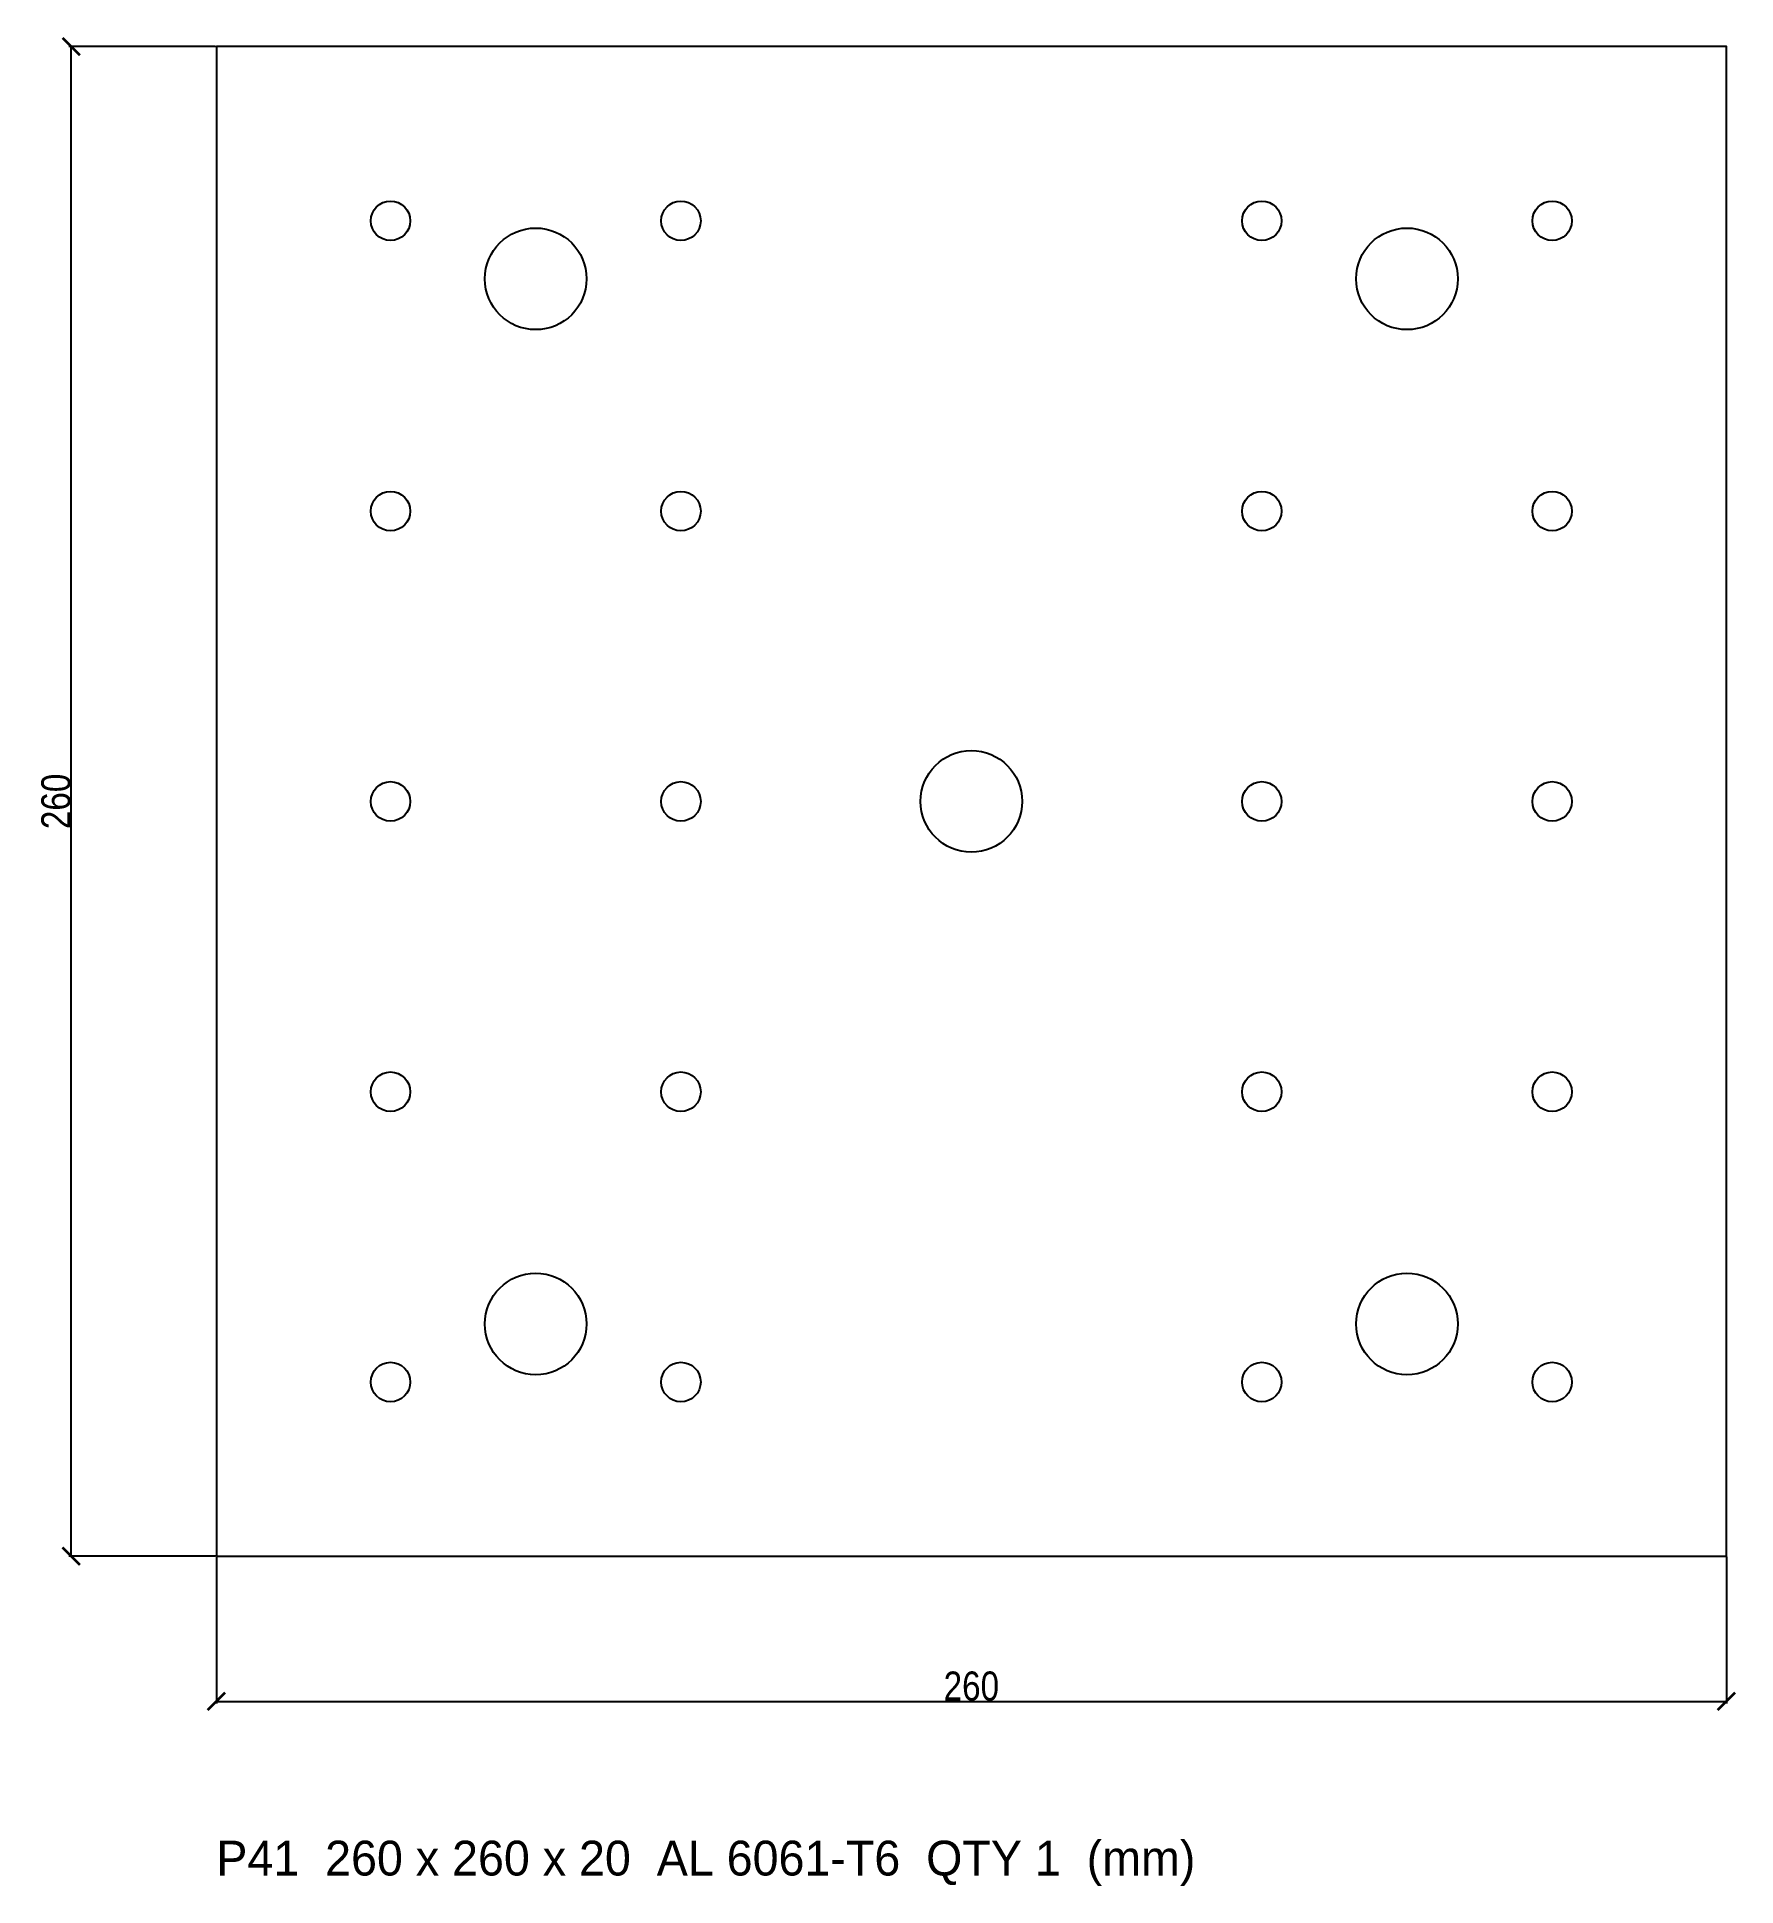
# Model space of a CAD drawing. Header units: millimetres. Extents: x -161 to 132, y -187 to 132.
import ezdxf

# ---------------------------------------------------------------- set-up
doc = ezdxf.new("R2010")
doc.units = ezdxf.units.MM
for name, color, linetype in [('CUT', 7, 'Continuous'), ('DIM', 5, 'Continuous'), ('HOLES', 1, 'Continuous'), ('TEXT', 3, 'Continuous')]:
    doc.layers.add(name, color=color, linetype=linetype)
doc.styles.add('OpenSansCondensed-Light', font='OpenSansCondensed-Light.ttf')
doc.dimstyles.new('EZDXF', dxfattribs={"dimtxt": 0.25, "dimasz": 0.175, "dimexe": 0.375, "dimexo": 0.125, "dimgap": 0.1, "dimtad": 1, "dimlfac": 100, "dimzin": 12, "dimdsep": 46, "dimtxsty": 'OpenSansCondensed-Light', "dimblk": 'ARCHTICK', "dimcen": 2.5, "dimazin": 3, "dimtfac": 0.5, "dimtmove": 2, "dimatfit": 3})

# ---------------------------------------------------------------- blocks, each defined once
blk = doc.blocks.new('_ARCHTICK')
at = {"color": 0, "linetype": 'BYBLOCK', "const_width": 0.15}
blk.add_lwpolyline([(-0.5, -0.5), (0.5, 0.5)], dxfattribs=at)

msp = doc.modelspace()

# ---------------------------------------------------------------- linework, layer by layer
at = {"layer": 'CUT'}
msp.add_lwpolyline([(-130, -130), (130, -130), (130, 130), (-130, 130)], close=True, dxfattribs=at)
at = {"layer": 'HOLES'}
for centre, radius in [((-100, 100), 3.4), ((-50, 100), 3.4), ((50, 100), 3.4), ((100, 100), 3.4), ((-75, 90), 8.75), ((75, 90), 8.75), ((-100, 50), 3.4), ((-50, 50), 3.4), ((50, 50), 3.4), ((100, 50), 3.4), ((0, 0), 8.75), ((-100, 0), 3.4), ((-50, 0), 3.4), ((50, 0), 3.4), ((100, 0), 3.4), ((-100, -50), 3.4), ((-50, -50), 3.4), ((50, -50), 3.4), ((100, -50), 3.4), ((-75, -90), 8.75), ((75, -90), 8.75), ((-100, -100), 3.4), ((-50, -100), 3.4), ((50, -100), 3.4), ((100, -100), 3.4)]:
    msp.add_circle(centre, radius, dxfattribs=at)

# ---------------------------------------------------------------- texts
at = {"layer": 'TEXT'}
msp.add_text('P41  260 x 260 x 20  AL 6061-T6  QTY 1  (mm)', height=6, dxfattribs=at).set_placement((-130, -185))

# ---------------------------------------------------------------- dimensions: what is measured, and where the dimension line sits
at = {"layer": 'DIM'}
msp.add_linear_dim(base=(-155, -130), p1=(-130, -130), p2=(-130, 130), angle=90, dimstyle='EZDXF', override={"dimtxt": 5, "dimasz": 3, "dimdec": 1, "dimlfac": 1, "dimzin": 8}, dxfattribs=at).render()
msp.add_linear_dim(base=(-130, -155), p1=(-130, -130), p2=(130, -130), dimstyle='EZDXF', override={"dimtxt": 5, "dimasz": 3, "dimdec": 1, "dimlfac": 1, "dimzin": 8}, dxfattribs=at).render()

doc.saveas('drawing.dxf')
